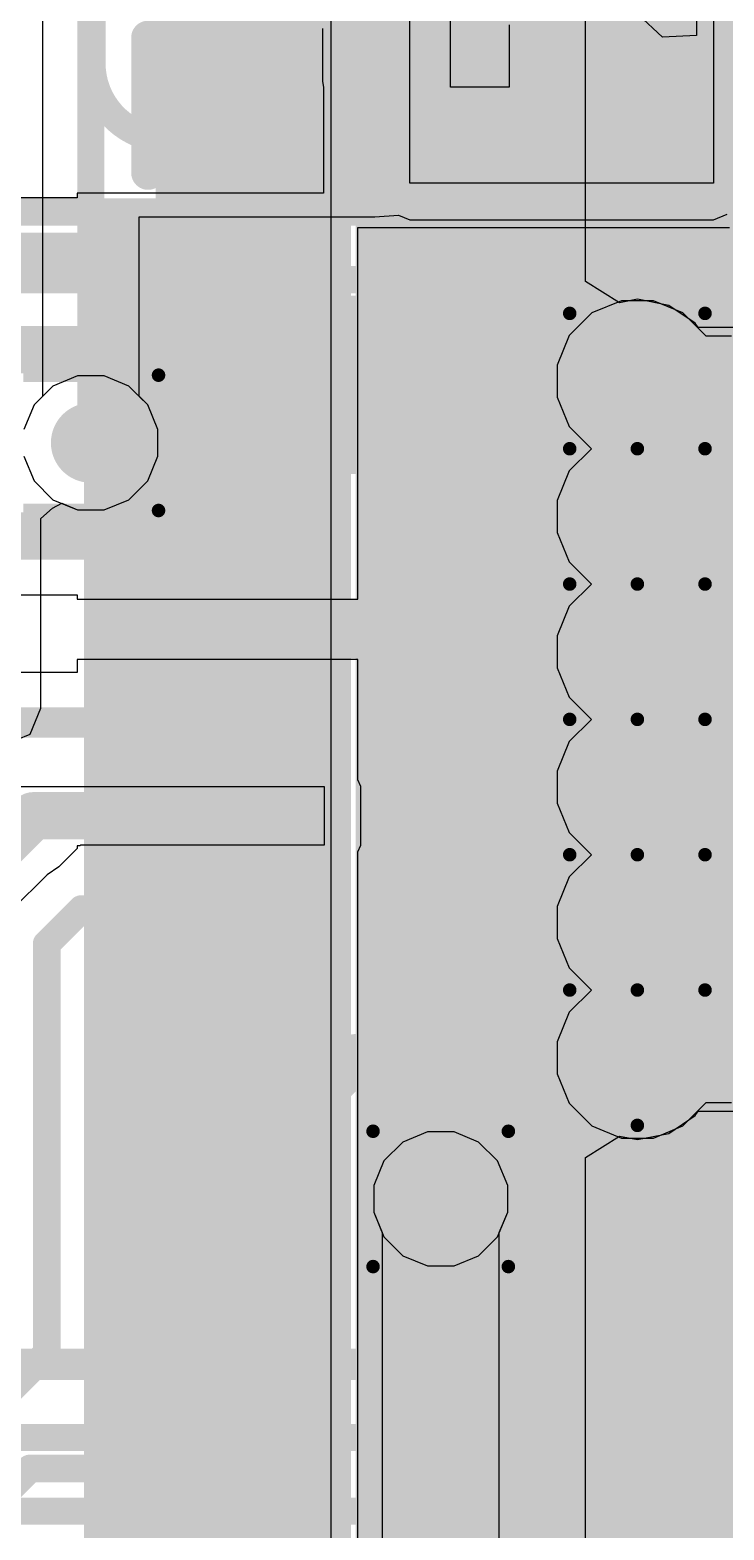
# Model space of a CAD drawing. Header units: inches. Extents: x -6 to 284, y -12 to 154.
# Drawn here: x 35.26 to 37.87, y -2.23 to 3.4 of the extents above; entities that cross this region are included whole.
import ezdxf

# ---------------------------------------------------------------- set-up
doc = ezdxf.new("R2010")
doc.units = ezdxf.units.IN
for name, color, linetype in [('Bottom Layer', 5, 'Continuous'), ('Bottom Overlay', 54, 'Continuous'), ('Bottom Paste', 16, 'Continuous'), ('Bottom Solder', 6, 'Continuous'), ('Drill Drawing', 1, 'Continuous'), ('GND-1', 16, 'Continuous'), ('GND-2', 90, 'Continuous'), ('GND-3', 216, 'Continuous'), ('GND-4', 54, 'Continuous'), ('PWR-1', 156, 'Continuous'), ('PWR-2', 130, 'Continuous'), ('Signal L1', 76, 'Continuous'), ('Signal L2', 6, 'Continuous'), ('Top Layer', 1, 'Continuous'), ('Top Overlay', 2, 'Continuous'), ('Top Paste', 8, 'Continuous'), ('Top Solder', 216, 'Continuous'), ('Via Holes', 16, 'Continuous')]:
    doc.layers.add(name, color=color, linetype=linetype)

# ---------------------------------------------------------------- blocks, each defined once
blk = doc.blocks.new('68_QFN__7_7__B_120')
at = {"layer": 'Bottom Layer'}
for points in [[(-2.815, 2.815), (2.815, 2.815), (2.815, -2.815), (-2.815, -2.815)], [(3.035, 1.86), (3.835, 1.86), (3.835, 1.64), (3.035, 1.64)], [(3.035, 1.51), (3.835, 1.51), (3.835, 1.29), (3.035, 1.29)], [(3.035, 1.16), (3.835, 1.16), (3.835, 0.94), (3.035, 0.94)], [(3.035, 0.81), (3.835, 0.81), (3.835, 0.59), (3.035, 0.59)], [(3.035, 0.46), (3.835, 0.46), (3.835, 0.24), (3.035, 0.24)], [(3.035, 0.11), (3.835, 0.11), (3.835, -0.11), (3.035, -0.11)], [(3.035, -0.24), (3.835, -0.24), (3.835, -0.46), (3.035, -0.46)], [(3.035, -0.59), (3.835, -0.59), (3.835, -0.81), (3.035, -0.81)], [(3.035, -0.94), (3.835, -0.94), (3.835, -1.16), (3.035, -1.16)], [(3.035, -1.29), (3.835, -1.29), (3.835, -1.51), (3.035, -1.51)], [(3.035, -1.64), (3.835, -1.64), (3.835, -1.86), (3.035, -1.86)], [(3.035, -1.99), (3.835, -1.99), (3.835, -2.21), (3.035, -2.21)], [(3.035, -2.34), (3.835, -2.34), (3.835, -2.56), (3.035, -2.56)], [(3.035, -2.69), (3.835, -2.69), (3.835, -2.91), (3.035, -2.91)], [(1.86, -3.035), (1.86, -3.835), (1.64, -3.835), (1.64, -3.035)], [(2.21, -3.035), (2.21, -3.835), (1.99, -3.835), (1.99, -3.035)], [(2.56, -3.035), (2.56, -3.835), (2.34, -3.835), (2.34, -3.035)], [(2.91, -3.035), (2.91, -3.835), (2.69, -3.835), (2.69, -3.035)]]:
    blk.add_hatch(color=5, dxfattribs=at).paths.add_polyline_path(points)
at = {"layer": 'Bottom Paste'}
for points in [[(3.035, 1.86), (3.835, 1.86), (3.835, 1.64), (3.035, 1.64)], [(3.035, 1.51), (3.835, 1.51), (3.835, 1.29), (3.035, 1.29)], [(3.035, 1.16), (3.835, 1.16), (3.835, 0.94), (3.035, 0.94)], [(3.035, 0.81), (3.835, 0.81), (3.835, 0.59), (3.035, 0.59)], [(3.035, 0.46), (3.835, 0.46), (3.835, 0.24), (3.035, 0.24)], [(3.035, 0.11), (3.835, 0.11), (3.835, -0.11), (3.035, -0.11)], [(3.035, -0.24), (3.835, -0.24), (3.835, -0.46), (3.035, -0.46)], [(3.035, -0.59), (3.835, -0.59), (3.835, -0.81), (3.035, -0.81)], [(3.035, -0.94), (3.835, -0.94), (3.835, -1.16), (3.035, -1.16)], [(3.035, -1.29), (3.835, -1.29), (3.835, -1.51), (3.035, -1.51)], [(3.035, -1.64), (3.835, -1.64), (3.835, -1.86), (3.035, -1.86)], [(3.035, -1.99), (3.835, -1.99), (3.835, -2.21), (3.035, -2.21)], [(3.035, -2.34), (3.835, -2.34), (3.835, -2.56), (3.035, -2.56)], [(3.035, -2.69), (3.835, -2.69), (3.835, -2.91), (3.035, -2.91)], [(1.86, -3.035), (1.86, -3.835), (1.64, -3.835), (1.64, -3.035)], [(2.21, -3.035), (2.21, -3.835), (1.99, -3.835), (1.99, -3.035)], [(2.56, -3.035), (2.56, -3.835), (2.34, -3.835), (2.34, -3.035)], [(2.91, -3.035), (2.91, -3.835), (2.69, -3.835), (2.69, -3.035)]]:
    blk.add_hatch(color=16, dxfattribs=at).paths.add_polyline_path(points)
at = {"layer": 'Bottom Solder'}
for points in [[(-2.9166, 2.9166), (2.9166, 2.9166), (2.9166, -2.9166), (-2.9166, -2.9166)], [(2.9334, 2.3116), (3.9366, 2.3116), (3.9366, 1.8884), (2.9334, 1.8884)], [(2.9334, 1.9616), (3.9366, 1.9616), (3.9366, 1.5384), (2.9334, 1.5384)], [(2.9334, 1.6116), (3.9366, 1.6116), (3.9366, 1.1884), (2.9334, 1.1884)], [(2.9334, 1.2616), (3.9366, 1.2616), (3.9366, 0.8384), (2.9334, 0.8384)], [(2.9334, 0.9116), (3.9366, 0.9116), (3.9366, 0.4884), (2.9334, 0.4884)], [(2.9334, 0.5616), (3.9366, 0.5616), (3.9366, 0.1384), (2.9334, 0.1384)], [(2.9334, 0.2116), (3.9366, 0.2116), (3.9366, -0.2116), (2.9334, -0.2116)], [(2.9334, -0.1384), (3.9366, -0.1384), (3.9366, -0.5616), (2.9334, -0.5616)], [(2.9334, -0.4884), (3.9366, -0.4884), (3.9366, -0.9116), (2.9334, -0.9116)], [(2.9334, -0.8384), (3.9366, -0.8384), (3.9366, -1.2616), (2.9334, -1.2616)], [(2.9334, -1.1884), (3.9366, -1.1884), (3.9366, -1.6116), (2.9334, -1.6116)], [(2.9334, -1.5384), (3.9366, -1.5384), (3.9366, -1.9616), (2.9334, -1.9616)], [(2.9334, -1.8884), (3.9366, -1.8884), (3.9366, -2.3116), (2.9334, -2.3116)], [(2.9334, -2.2384), (3.9366, -2.2384), (3.9366, -2.6616), (2.9334, -2.6616)], [(2.9334, -2.5884), (3.9366, -2.5884), (3.9366, -3.0116), (2.9334, -3.0116)], [(1.6116, -2.9334), (1.6116, -3.9366), (1.1884, -3.9366), (1.1884, -2.9334)], [(1.9616, -2.9334), (1.9616, -3.9366), (1.5384, -3.9366), (1.5384, -2.9334)], [(2.3116, -2.9334), (2.3116, -3.9366), (1.8884, -3.9366), (1.8884, -2.9334)], [(2.6616, -2.9334), (2.6616, -3.9366), (2.2384, -3.9366), (2.2384, -2.9334)], [(3.0116, -2.9334), (3.0116, -3.9366), (2.5884, -3.9366), (2.5884, -2.9334)]]:
    blk.add_hatch(color=6, dxfattribs=at).paths.add_polyline_path(points)
at = {"layer": 'Bottom Overlay'}
for points in [[(3.5, -3.15, 0.127, 0.127, 0), (3.5, -3.5, 0.127, 0.127, 0)], [(3.5, -3.5, 0.127, 0.127, 0), (3.15, -3.5, 0.127, 0.127, 0)]]:
    blk.add_lwpolyline(points, format="xyseb", dxfattribs=at)
for points in [[(3.4683, -3.15, 0.0635, 0.0635, 1), (3.5318, -3.15, 0.0635, 0.0635, 1)], [(3.1182, -3.5, 0.0635, 0.0635, 1), (3.1817, -3.5, 0.0635, 0.0635, 1)], [(3.4683, -3.5, 0.0635, 0.0635, 1), (3.5318, -3.5, 0.0635, 0.0635, 1)], [(3.4683, -3.5, 0.0635, 0.0635, 1), (3.5318, -3.5, 0.0635, 0.0635, 1)]]:
    blk.add_lwpolyline(points, format="xyseb", close=True, dxfattribs=at)
blk = doc.blocks.new('C___0402_460')
at = {"layer": 'Top Layer'}
for points in [[(-0.6985, -0.3175), (-0.6985, 0.3175), (-0.2413, 0.3175), (-0.2413, -0.3175)], [(0.2413, -0.3175), (0.2413, 0.3175), (0.6985, 0.3175), (0.6985, -0.3175)]]:
    blk.add_hatch(color=1, dxfattribs=at).paths.add_polyline_path(points)
at = {"layer": 'Top Paste'}
for points in [[(-0.6985, -0.3175), (-0.6985, 0.3175), (-0.2413, 0.3175), (-0.2413, -0.3175)], [(0.2413, -0.3175), (0.2413, 0.3175), (0.6985, 0.3175), (0.6985, -0.3175)]]:
    blk.add_hatch(color=8, dxfattribs=at).paths.add_polyline_path(points)
at = {"layer": 'Top Solder'}
for points in [[(-0.7585, -0.3775), (-0.7585, 0.3775), (-0.1813, 0.3775), (-0.1813, -0.3775)], [(0.1813, -0.3775), (0.1813, 0.3775), (0.7585, 0.3775), (0.7585, -0.3775)]]:
    blk.add_hatch(color=216, dxfattribs=at).paths.add_polyline_path(points)
at = {"layer": 'Top Overlay'}
for points in [[(-0.7874, 0.4064, 0.127, 0.127, 0), (-0.2794, 0.4064, 0.127, 0.127, 0)], [(-0.7874, 0.4064, 0.127, 0.127, 0), (-0.7874, -0.4064, 0.127, 0.127, 0)], [(0.2794, 0.4064, 0.127, 0.127, 0), (0.7874, 0.4064, 0.127, 0.127, 0)], [(0.7874, 0.4064, 0.127, 0.127, 0), (0.7874, -0.4064, 0.127, 0.127, 0)], [(-0.7874, -0.4064, 0.127, 0.127, 0), (-0.2794, -0.4064, 0.127, 0.127, 0)], [(0.2794, -0.4064, 0.127, 0.127, 0), (0.7874, -0.4064, 0.127, 0.127, 0)]]:
    blk.add_lwpolyline(points, format="xyseb", dxfattribs=at)
for points in [[(-0.8191, 0.4064, 0.0635, 0.0635, 1), (-0.7556, 0.4064, 0.0635, 0.0635, 1)], [(-0.8191, 0.4064, 0.0635, 0.0635, 1), (-0.7556, 0.4064, 0.0635, 0.0635, 1)], [(-0.3111, 0.4064, 0.0635, 0.0635, 1), (-0.2477, 0.4064, 0.0635, 0.0635, 1)], [(0.2477, 0.4064, 0.0635, 0.0635, 1), (0.3111, 0.4064, 0.0635, 0.0635, 1)], [(0.7556, 0.4064, 0.0635, 0.0635, 1), (0.8191, 0.4064, 0.0635, 0.0635, 1)], [(0.7556, 0.4064, 0.0635, 0.0635, 1), (0.8191, 0.4064, 0.0635, 0.0635, 1)], [(-0.8191, -0.4064, 0.0635, 0.0635, 1), (-0.7556, -0.4064, 0.0635, 0.0635, 1)], [(-0.8191, -0.4064, 0.0635, 0.0635, 1), (-0.7556, -0.4064, 0.0635, 0.0635, 1)], [(-0.3111, -0.4064, 0.0635, 0.0635, 1), (-0.2477, -0.4064, 0.0635, 0.0635, 1)], [(0.2477, -0.4064, 0.0635, 0.0635, 1), (0.3111, -0.4064, 0.0635, 0.0635, 1)], [(0.7556, -0.4064, 0.0635, 0.0635, 1), (0.8191, -0.4064, 0.0635, 0.0635, 1)], [(0.7556, -0.4064, 0.0635, 0.0635, 1), (0.8191, -0.4064, 0.0635, 0.0635, 1)]]:
    blk.add_lwpolyline(points, format="xyseb", close=True, dxfattribs=at)
blk = doc.blocks.new('C___0402_473')
at = {"layer": 'Top Layer'}
for points in [[(-0.6985, -0.3175), (-0.6985, 0.3175), (-0.2413, 0.3175), (-0.2413, -0.3175)], [(0.2413, -0.3175), (0.2413, 0.3175), (0.6985, 0.3175), (0.6985, -0.3175)]]:
    blk.add_hatch(color=1, dxfattribs=at).paths.add_polyline_path(points)
at = {"layer": 'Top Paste'}
for points in [[(-0.6985, -0.3175), (-0.6985, 0.3175), (-0.2413, 0.3175), (-0.2413, -0.3175)], [(0.2413, -0.3175), (0.2413, 0.3175), (0.6985, 0.3175), (0.6985, -0.3175)]]:
    blk.add_hatch(color=8, dxfattribs=at).paths.add_polyline_path(points)
at = {"layer": 'Top Solder'}
for points in [[(-0.7585, -0.3775), (-0.7585, 0.3775), (-0.1813, 0.3775), (-0.1813, -0.3775)], [(0.1813, -0.3775), (0.1813, 0.3775), (0.7585, 0.3775), (0.7585, -0.3775)]]:
    blk.add_hatch(color=216, dxfattribs=at).paths.add_polyline_path(points)
at = {"layer": 'Top Overlay'}
for points in [[(-0.7874, 0.4064, 0.127, 0.127, 0), (-0.7874, -0.4064, 0.127, 0.127, 0)], [(-0.7874, 0.4064, 0.127, 0.127, 0), (-0.2794, 0.4064, 0.127, 0.127, 0)], [(0.2794, 0.4064, 0.127, 0.127, 0), (0.7874, 0.4064, 0.127, 0.127, 0)], [(0.7874, 0.4064, 0.127, 0.127, 0), (0.7874, -0.4064, 0.127, 0.127, 0)], [(-0.7874, -0.4064, 0.127, 0.127, 0), (-0.2794, -0.4064, 0.127, 0.127, 0)], [(0.2794, -0.4064, 0.127, 0.127, 0), (0.7874, -0.4064, 0.127, 0.127, 0)]]:
    blk.add_lwpolyline(points, format="xyseb", dxfattribs=at)
for points in [[(-0.8191, 0.4064, 0.0635, 0.0635, 1), (-0.7556, 0.4064, 0.0635, 0.0635, 1)], [(-0.8191, 0.4064, 0.0635, 0.0635, 1), (-0.7556, 0.4064, 0.0635, 0.0635, 1)], [(-0.3111, 0.4064, 0.0635, 0.0635, 1), (-0.2477, 0.4064, 0.0635, 0.0635, 1)], [(0.2477, 0.4064, 0.0635, 0.0635, 1), (0.3111, 0.4064, 0.0635, 0.0635, 1)], [(0.7556, 0.4064, 0.0635, 0.0635, 1), (0.8191, 0.4064, 0.0635, 0.0635, 1)], [(0.7556, 0.4064, 0.0635, 0.0635, 1), (0.8191, 0.4064, 0.0635, 0.0635, 1)], [(-0.8191, -0.4064, 0.0635, 0.0635, 1), (-0.7556, -0.4064, 0.0635, 0.0635, 1)], [(-0.8191, -0.4064, 0.0635, 0.0635, 1), (-0.7556, -0.4064, 0.0635, 0.0635, 1)], [(-0.3111, -0.4064, 0.0635, 0.0635, 1), (-0.2477, -0.4064, 0.0635, 0.0635, 1)], [(0.2477, -0.4064, 0.0635, 0.0635, 1), (0.3111, -0.4064, 0.0635, 0.0635, 1)], [(0.7556, -0.4064, 0.0635, 0.0635, 1), (0.8191, -0.4064, 0.0635, 0.0635, 1)], [(0.7556, -0.4064, 0.0635, 0.0635, 1), (0.8191, -0.4064, 0.0635, 0.0635, 1)]]:
    blk.add_lwpolyline(points, format="xyseb", close=True, dxfattribs=at)

msp = doc.modelspace()

# ---------------------------------------------------------------- hatches: boundary and pattern name
at = {"layer": 'Bottom Layer'}
h = msp.add_hatch(color=5, dxfattribs=at)
edge = h.paths.add_edge_path()
edge.add_arc((37.5434, 2.0787), 0.2, 0, 360)
h = msp.add_hatch(color=5, dxfattribs=at)
edge = h.paths.add_edge_path()
edge.add_arc((35.4917, 1.8468), 0.15, 0, 360)
h = msp.add_hatch(color=5, dxfattribs=at)
edge = h.paths.add_edge_path()
edge.add_arc((37.5434, 1.5707), 0.2, 0, 360)
msp.add_hatch(color=5, dxfattribs=at).paths.add_polyline_path([(35.9672, 1.0389), (37.3022, 1.0389), (37.3022, 1.2568), (35.9672, 1.2568)])
h = msp.add_hatch(color=5, dxfattribs=at)
edge = h.paths.add_edge_path()
edge.add_arc((37.5434, 1.0627), 0.2, 0, 360)
h = msp.add_hatch(color=5, dxfattribs=at)
edge = h.paths.add_edge_path()
edge.add_arc((37.5434, 0.5547), 0.2, 0, 360)
h = msp.add_hatch(color=5, dxfattribs=at)
edge = h.paths.add_edge_path()
edge.add_arc((37.5434, 0.0467), 0.2, 0, 360)
h = msp.add_hatch(color=5, dxfattribs=at)
edge = h.paths.add_edge_path()
edge.add_arc((37.5434, -0.4613), 0.2, 0, 360)
at = {"layer": 'GND-1'}
h = msp.add_hatch(color=16, dxfattribs=at)
edge = h.paths.add_edge_path()
edge.add_arc((37.5434, 2.0787), 0.2, 0, 360)
h = msp.add_hatch(color=16, dxfattribs=at)
edge = h.paths.add_edge_path()
edge.add_arc((35.4917, 1.8468), 0.15, 0, 360)
h = msp.add_hatch(color=16, dxfattribs=at)
edge = h.paths.add_edge_path()
edge.add_arc((37.5434, 1.5707), 0.2, 0, 360)
h = msp.add_hatch(color=16, dxfattribs=at)
edge = h.paths.add_edge_path()
edge.add_arc((37.5434, 1.0627), 0.2, 0, 360)
h = msp.add_hatch(color=16, dxfattribs=at)
edge = h.paths.add_edge_path()
edge.add_arc((37.5434, 0.5547), 0.2, 0, 360)
h = msp.add_hatch(color=16, dxfattribs=at)
edge = h.paths.add_edge_path()
edge.add_arc((37.5434, 0.0467), 0.2, 0, 360)
h = msp.add_hatch(color=16, dxfattribs=at)
edge = h.paths.add_edge_path()
edge.add_arc((37.5434, -0.4613), 0.2, 0, 360)
h = msp.add_hatch(color=16, dxfattribs=at)
edge = h.paths.add_edge_path()
edge.add_arc((36.8051, -0.9913), 0.15, 0, 360)
at = {"layer": 'GND-2'}
h = msp.add_hatch(color=90, dxfattribs=at)
edge = h.paths.add_edge_path()
edge.add_arc((37.5434, 2.0787), 0.2, 0, 360)
h = msp.add_hatch(color=90, dxfattribs=at)
edge = h.paths.add_edge_path()
edge.add_arc((35.4917, 1.8468), 0.15, 0, 360)
h = msp.add_hatch(color=90, dxfattribs=at)
edge = h.paths.add_edge_path()
edge.add_arc((37.5434, 1.5707), 0.2, 0, 360)
h = msp.add_hatch(color=90, dxfattribs=at)
edge = h.paths.add_edge_path()
edge.add_arc((37.5434, 1.0627), 0.2, 0, 360)
h = msp.add_hatch(color=90, dxfattribs=at)
edge = h.paths.add_edge_path()
edge.add_arc((37.5434, 0.5547), 0.2, 0, 360)
h = msp.add_hatch(color=90, dxfattribs=at)
edge = h.paths.add_edge_path()
edge.add_arc((37.5434, 0.0467), 0.2, 0, 360)
h = msp.add_hatch(color=90, dxfattribs=at)
edge = h.paths.add_edge_path()
edge.add_arc((37.5434, -0.4613), 0.2, 0, 360)
at = {"layer": 'GND-3'}
h = msp.add_hatch(color=216, dxfattribs=at)
edge = h.paths.add_edge_path()
edge.add_arc((37.5434, 2.0787), 0.2, 0, 360)
h = msp.add_hatch(color=216, dxfattribs=at)
edge = h.paths.add_edge_path()
edge.add_arc((35.4917, 1.8468), 0.15, 0, 360)
h = msp.add_hatch(color=216, dxfattribs=at)
edge = h.paths.add_edge_path()
edge.add_arc((37.5434, 1.5707), 0.2, 0, 360)
h = msp.add_hatch(color=216, dxfattribs=at)
edge = h.paths.add_edge_path()
edge.add_arc((37.5434, 1.0627), 0.2, 0, 360)
h = msp.add_hatch(color=216, dxfattribs=at)
edge = h.paths.add_edge_path()
edge.add_arc((37.5434, 0.5547), 0.2, 0, 360)
h = msp.add_hatch(color=216, dxfattribs=at)
edge = h.paths.add_edge_path()
edge.add_arc((37.5434, 0.0467), 0.2, 0, 360)
h = msp.add_hatch(color=216, dxfattribs=at)
edge = h.paths.add_edge_path()
edge.add_arc((37.5434, -0.4613), 0.2, 0, 360)
at = {"layer": 'GND-4'}
h = msp.add_hatch(color=54, dxfattribs=at)
edge = h.paths.add_edge_path()
edge.add_arc((37.5434, 2.0787), 0.2, 0, 360)
h = msp.add_hatch(color=54, dxfattribs=at)
edge = h.paths.add_edge_path()
edge.add_arc((35.4917, 1.8468), 0.15, 0, 360)
h = msp.add_hatch(color=54, dxfattribs=at)
edge = h.paths.add_edge_path()
edge.add_arc((37.5434, 1.5707), 0.2, 0, 360)
h = msp.add_hatch(color=54, dxfattribs=at)
edge = h.paths.add_edge_path()
edge.add_arc((37.5434, 1.0627), 0.2, 0, 360)
h = msp.add_hatch(color=54, dxfattribs=at)
edge = h.paths.add_edge_path()
edge.add_arc((37.5434, 0.5547), 0.2, 0, 360)
h = msp.add_hatch(color=54, dxfattribs=at)
edge = h.paths.add_edge_path()
edge.add_arc((37.5434, 0.0467), 0.2, 0, 360)
h = msp.add_hatch(color=54, dxfattribs=at)
edge = h.paths.add_edge_path()
edge.add_arc((37.5434, -0.4613), 0.2, 0, 360)
at = {"layer": 'PWR-1'}
h = msp.add_hatch(color=156, dxfattribs=at)
edge = h.paths.add_edge_path()
edge.add_arc((37.5434, 2.0787), 0.2, 0, 360)
h = msp.add_hatch(color=156, dxfattribs=at)
edge = h.paths.add_edge_path()
edge.add_arc((35.4917, 1.8468), 0.15, 0, 360)
h = msp.add_hatch(color=156, dxfattribs=at)
edge = h.paths.add_edge_path()
edge.add_arc((37.5434, 1.5707), 0.2, 0, 360)
h = msp.add_hatch(color=156, dxfattribs=at)
edge = h.paths.add_edge_path()
edge.add_arc((37.5434, 1.0627), 0.2, 0, 360)
h = msp.add_hatch(color=156, dxfattribs=at)
edge = h.paths.add_edge_path()
edge.add_arc((37.5434, 0.5547), 0.2, 0, 360)
h = msp.add_hatch(color=156, dxfattribs=at)
edge = h.paths.add_edge_path()
edge.add_arc((37.5434, 0.0467), 0.2, 0, 360)
h = msp.add_hatch(color=156, dxfattribs=at)
edge = h.paths.add_edge_path()
edge.add_arc((37.5434, -0.4613), 0.2, 0, 360)
at = {"layer": 'PWR-2'}
h = msp.add_hatch(color=130, dxfattribs=at)
edge = h.paths.add_edge_path()
edge.add_arc((37.5434, 2.0787), 0.2, 0, 360)
h = msp.add_hatch(color=130, dxfattribs=at)
edge = h.paths.add_edge_path()
edge.add_arc((35.4917, 1.8468), 0.15, 0, 360)
h = msp.add_hatch(color=130, dxfattribs=at)
edge = h.paths.add_edge_path()
edge.add_arc((37.5434, 1.5707), 0.2, 0, 360)
h = msp.add_hatch(color=130, dxfattribs=at)
edge = h.paths.add_edge_path()
edge.add_arc((37.5434, 1.0627), 0.2, 0, 360)
h = msp.add_hatch(color=130, dxfattribs=at)
edge = h.paths.add_edge_path()
edge.add_arc((37.5434, 0.5547), 0.2, 0, 360)
h = msp.add_hatch(color=130, dxfattribs=at)
edge = h.paths.add_edge_path()
edge.add_arc((37.5434, 0.0467), 0.2, 0, 360)
h = msp.add_hatch(color=130, dxfattribs=at)
edge = h.paths.add_edge_path()
edge.add_arc((37.5434, -0.4613), 0.2, 0, 360)
at = {"layer": 'Signal L1'}
h = msp.add_hatch(color=76, dxfattribs=at)
edge = h.paths.add_edge_path()
edge.add_arc((37.5434, 2.0787), 0.2, 0, 360)
h = msp.add_hatch(color=76, dxfattribs=at)
edge = h.paths.add_edge_path()
edge.add_arc((35.4917, 1.8468), 0.15, 0, 360)
h = msp.add_hatch(color=76, dxfattribs=at)
edge = h.paths.add_edge_path()
edge.add_arc((37.5434, 1.5707), 0.2, 0, 360)
h = msp.add_hatch(color=76, dxfattribs=at)
edge = h.paths.add_edge_path()
edge.add_arc((37.5434, 1.0627), 0.2, 0, 360)
h = msp.add_hatch(color=76, dxfattribs=at)
edge = h.paths.add_edge_path()
edge.add_arc((37.5434, 0.5547), 0.2, 0, 360)
h = msp.add_hatch(color=76, dxfattribs=at)
edge = h.paths.add_edge_path()
edge.add_arc((37.5434, 0.0467), 0.2, 0, 360)
h = msp.add_hatch(color=76, dxfattribs=at)
edge = h.paths.add_edge_path()
edge.add_arc((37.5434, -0.4613), 0.2, 0, 360)
h = msp.add_hatch(color=76, dxfattribs=at)
edge = h.paths.add_edge_path()
edge.add_arc((36.8051, -0.9913), 0.15, 0, 360)
at = {"layer": 'Signal L2'}
h = msp.add_hatch(color=6, dxfattribs=at)
edge = h.paths.add_edge_path()
edge.add_arc((37.5434, 2.0787), 0.2, 0, 360)
h = msp.add_hatch(color=6, dxfattribs=at)
edge = h.paths.add_edge_path()
edge.add_arc((35.4917, 1.8468), 0.15, 0, 360)
h = msp.add_hatch(color=6, dxfattribs=at)
edge = h.paths.add_edge_path()
edge.add_arc((37.5434, 1.5707), 0.2, 0, 360)
h = msp.add_hatch(color=6, dxfattribs=at)
edge = h.paths.add_edge_path()
edge.add_arc((37.5434, 1.0627), 0.2, 0, 360)
h = msp.add_hatch(color=6, dxfattribs=at)
edge = h.paths.add_edge_path()
edge.add_arc((37.5434, 0.5547), 0.2, 0, 360)
h = msp.add_hatch(color=6, dxfattribs=at)
edge = h.paths.add_edge_path()
edge.add_arc((37.5434, 0.0467), 0.2, 0, 360)
h = msp.add_hatch(color=6, dxfattribs=at)
edge = h.paths.add_edge_path()
edge.add_arc((37.5434, -0.4613), 0.2, 0, 360)
at = {"layer": 'Top Layer'}
h = msp.add_hatch(color=1, dxfattribs=at)
edge = h.paths.add_edge_path()
edge.add_arc((37.5434, 2.0787), 0.2, 0, 360)
h = msp.add_hatch(color=1, dxfattribs=at)
edge = h.paths.add_edge_path()
edge.add_arc((35.4917, 1.8468), 0.15, 0, 360)
h = msp.add_hatch(color=1, dxfattribs=at)
edge = h.paths.add_edge_path()
edge.add_arc((37.5434, 1.5707), 0.2, 0, 360)
h = msp.add_hatch(color=1, dxfattribs=at)
edge = h.paths.add_edge_path()
edge.add_arc((37.5434, 1.0627), 0.2, 0, 360)
h = msp.add_hatch(color=1, dxfattribs=at)
edge = h.paths.add_edge_path()
edge.add_arc((37.5434, 0.5547), 0.2, 0, 360)
h = msp.add_hatch(color=1, dxfattribs=at)
edge = h.paths.add_edge_path()
edge.add_arc((37.5434, 0.0467), 0.2, 0, 360)
h = msp.add_hatch(color=1, dxfattribs=at)
edge = h.paths.add_edge_path()
edge.add_arc((37.5434, -0.4613), 0.2, 0, 360)
h = msp.add_hatch(color=1, dxfattribs=at)
edge = h.paths.add_edge_path()
edge.add_arc((36.8051, -0.9913), 0.15, 0, 360)
at = {"layer": 'Top Solder'}
h = msp.add_hatch(color=216, dxfattribs=at)
edge = h.paths.add_edge_path()
edge.add_arc((36.8051, -0.9913), 0.2516, 0, 360)
at = {"layer": 'Via Holes'}
h = msp.add_hatch(color=7, dxfattribs=at)
edge = h.paths.add_edge_path()
edge.add_arc((37.5434, 2.0787), 0.1, 0, 360)
h = msp.add_hatch(color=7, dxfattribs=at)
edge = h.paths.add_edge_path()
edge.add_arc((35.4917, 1.8468), 0.075, 0, 360)
h = msp.add_hatch(color=7, dxfattribs=at)
edge = h.paths.add_edge_path()
edge.add_arc((37.5434, 1.5707), 0.1, 0, 360)
h = msp.add_hatch(color=7, dxfattribs=at)
edge = h.paths.add_edge_path()
edge.add_arc((37.5434, 1.0627), 0.1, 0, 360)
h = msp.add_hatch(color=7, dxfattribs=at)
edge = h.paths.add_edge_path()
edge.add_arc((37.5434, 0.5547), 0.1, 0, 360)
h = msp.add_hatch(color=7, dxfattribs=at)
edge = h.paths.add_edge_path()
edge.add_arc((37.5434, 0.0467), 0.1, 0, 360)
h = msp.add_hatch(color=7, dxfattribs=at)
edge = h.paths.add_edge_path()
edge.add_arc((37.5434, -0.4613), 0.1, 0, 360)
h = msp.add_hatch(color=7, dxfattribs=at)
edge = h.paths.add_edge_path()
edge.add_arc((36.8051, -0.9913), 0.075, 0, 360)

# ---------------------------------------------------------------- linework, layer by layer
at = {"layer": 'Bottom Layer'}
for p, q in [((36.8422, 3.1818), (36.8422, 3.7115)), ((37.7652, 3.7088), (37.7652, 3.3754)), ((37.6382, 3.3693), (37.5465, 3.4548)), ((36.361, 3.4017), (36.361, 3.2029)), ((37.0622, 3.4156), (37.0622, 3.1818)), ((37.7652, 3.3754), (37.6382, 3.3693)), ((36.361, 3.2029), (36.3652, 3.1816)), ((36.3652, 3.1816), (36.3652, 2.7838)), ((37.0622, 3.1818), (36.8422, 3.1818)), ((35.4402, 2.7669), (34.6122, 2.7669)), ((36.3652, 2.7838), (35.4402, 2.7838)), ((35.4402, 2.7838), (35.4402, 2.7669)), ((36.4942, 1.2598), (36.4942, 2.6548)), ((36.4942, 2.6548), (37.8892, 2.6548)), ((35.217, 1.2767), (35.4402, 1.2767)), ((35.4402, 1.2767), (35.4402, 1.2598)), ((35.4402, 1.2598), (36.4942, 1.2598)), ((36.4942, 1.0338), (35.4402, 1.0338)), ((35.4402, 1.0338), (35.4402, 0.9845)), ((36.4942, 0.5821), (36.4942, 1.0338)), ((35.4402, 0.9845), (35.1655, 0.9845)), ((36.5047, 0.5568), (36.4942, 0.5821)), ((35.2179, 0.5568), (36.3672, 0.5568)), ((36.3672, 0.5568), (36.3672, 0.5295)), ((36.3672, 0.5295), (36.3673, 0.5295)), ((36.3673, 0.5295), (36.3673, 0.3641)), ((36.5047, 0.5295), (36.5047, 0.5568)), ((36.5047, 0.3641), (36.5047, 0.5295)), ((36.5047, 0.5295), (36.5047, 0.5295)), ((36.3673, 0.3641), (36.3672, 0.3641)), ((36.3672, 0.3641), (36.3672, 0.3368)), ((36.5047, 0.3368), (36.5047, 0.3641)), ((36.5047, 0.3641), (36.5047, 0.3641)), ((35.4402, 0.3238), (35.3716, 0.2551)), ((35.4502, 0.3338), (35.4402, 0.3338)), ((35.4402, 0.3338), (35.4402, 0.3238)), ((35.4532, 0.3368), (35.4502, 0.3338)), ((36.3672, 0.3368), (35.4532, 0.3368)), ((36.4942, 0.3115), (36.5047, 0.3368)), ((36.4942, -0.8402), (36.4942, 0.3115)), ((35.3277, 0.2258), (35.1968, 0.095)), ((35.3716, 0.2551), (35.3277, 0.2258)), ((36.4942, -1.8902), (36.4942, -0.8402)), ((36.4942, -3.1612), (36.4942, -1.8902))]:
    msp.add_line(p, q, dxfattribs=at)
for points in [[(37.3005, 3.4548, 0.2286, 0.2286, 0), (37.3005, 4.9331, 0.2286, 0.2286, 0)], [(37.6522, 3.1818, 0.2032, 0.2032, 0), (37.6522, 3.7749, 0.2032, 0.2032, 0)], [(37.3022, 3.1818, 0.1905, 0.1905, 0), (37.3022, 3.5163, 0.1905, 0.1905, 0)], [(36.5811, 3.2029, 0.1778, 0.1778, 0), (36.5811, 3.4929, 0.1778, 0.1778, 0)], [(36.5811, 3.2029, 0.1778, 0.1778, 0), (36.6022, 3.1818, 0.1778, 0.1778, 0)], [(37.3022, 3.1818, 0.1905, 0.1905, 0), (37.3068, 3.1864, 0.1905, 0.1905, 0)], [(34.6029, 2.5468, 0.1778, 0.1778, 0), (35.9672, 2.5468, 0.1778, 0.1778, 0)], [(34.6667, 2.1968, 0.1778, 0.1778, 0), (35.9672, 2.1968, 0.1778, 0.1778, 0)], [(35.1114, 1.4968, 0.1778, 0.1778, 0), (35.9672, 1.4968, 0.1778, 0.1778, 0)], [(35.1655, 0.7968, 0.1143, 0.1143, 0), (35.9672, 0.7968, 0.1143, 0.1143, 0)], [(34.8554, 0.0268, 0.1778, 0.1778, 0), (35.2754, 0.4468, 0.1778, 0.1778, 0)], [(35.2754, 0.4468, 0.1778, 0.1778, 0), (35.9672, 0.4468, 0.1778, 0.1778, 0)], [(35.3259, -0.0341, 0.1041, 0.1041, 0), (35.4568, 0.0967, 0.1041, 0.1041, 0)], [(35.4568, 0.0967, 0.1041, 0.1041, 0), (36.0224, 0.0967, 0.1041, 0.1041, 0)], [(35.3259, -1.5715, 0.1041, 0.1041, 0), (35.3259, -0.0341, 0.1041, 0.1041, 0)], [(34.3836, -2.5139, 0.1041, 0.1041, 0), (35.3259, -1.5715, 0.1041, 0.1041, 0)], [(34.7927, -2.4738, 0.1041, 0.1041, 0), (35.2634, -2.0032, 0.1041, 0.1041, 0)], [(35.2634, -2.0032, 0.1041, 0.1041, 0), (35.9672, -2.0032, 0.1041, 0.1041, 0)]]:
    msp.add_lwpolyline(points, format="xyseb", dxfattribs=at)
for points in [[(37.2433, 3.4548, 0.1143, 0.1143, 1), (37.3576, 3.4548, 0.1143, 0.1143, 1)], [(36.5367, 3.2029, 0.0889, 0.0889, 1), (36.6256, 3.2029, 0.0889, 0.0889, 1)], [(36.5367, 3.2029, 0.0889, 0.0889, 1), (36.6256, 3.2029, 0.0889, 0.0889, 1)], [(36.5578, 3.1818, 0.0889, 0.0889, 1), (36.6467, 3.1818, 0.0889, 0.0889, 1)], [(37.2546, 3.1818, 0.0952, 0.0952, 1), (37.3499, 3.1818, 0.0952, 0.0952, 1)], [(37.2546, 3.1818, 0.0952, 0.0952, 1), (37.3499, 3.1818, 0.0952, 0.0952, 1)], [(37.2592, 3.1864, 0.0952, 0.0952, 1), (37.3544, 3.1864, 0.0952, 0.0952, 1)], [(37.6014, 3.1818, 0.1016, 0.1016, 1), (37.703, 3.1818, 0.1016, 0.1016, 1)], [(35.9228, 2.5468, 0.0889, 0.0889, 1), (36.0117, 2.5468, 0.0889, 0.0889, 1)], [(35.9228, 2.1968, 0.0889, 0.0889, 1), (36.0117, 2.1968, 0.0889, 0.0889, 1)], [(35.9228, 1.4968, 0.0889, 0.0889, 1), (36.0117, 1.4968, 0.0889, 0.0889, 1)], [(35.9387, 0.7968, 0.0571, 0.0571, 1), (35.9958, 0.7968, 0.0571, 0.0571, 1)], [(35.2309, 0.4468, 0.0889, 0.0889, 1), (35.3198, 0.4468, 0.0889, 0.0889, 1)], [(35.2309, 0.4468, 0.0889, 0.0889, 1), (35.3198, 0.4468, 0.0889, 0.0889, 1)], [(35.9228, 0.4468, 0.0889, 0.0889, 1), (36.0117, 0.4468, 0.0889, 0.0889, 1)], [(35.4308, 0.0967, 0.0521, 0.0521, 1), (35.4828, 0.0967, 0.0521, 0.0521, 1)], [(35.4308, 0.0967, 0.0521, 0.0521, 1), (35.4828, 0.0967, 0.0521, 0.0521, 1)], [(35.9964, 0.0967, 0.0521, 0.0521, 1), (36.0485, 0.0967, 0.0521, 0.0521, 1)], [(35.2999, -0.0341, 0.0521, 0.0521, 1), (35.352, -0.0341, 0.0521, 0.0521, 1)], [(35.2999, -0.0341, 0.0521, 0.0521, 1), (35.352, -0.0341, 0.0521, 0.0521, 1)], [(35.2999, -1.5715, 0.0521, 0.0521, 1), (35.352, -1.5715, 0.0521, 0.0521, 1)], [(35.2999, -1.5715, 0.0521, 0.0521, 1), (35.352, -1.5715, 0.0521, 0.0521, 1)], [(35.2373, -2.0032, 0.0521, 0.0521, 1), (35.2894, -2.0032, 0.0521, 0.0521, 1)], [(35.2373, -2.0032, 0.0521, 0.0521, 1), (35.2894, -2.0032, 0.0521, 0.0521, 1)], [(35.9412, -2.0032, 0.0521, 0.0521, 1), (35.9933, -2.0032, 0.0521, 0.0521, 1)]]:
    msp.add_lwpolyline(points, format="xyseb", close=True, dxfattribs=at)
at = {"layer": 'Drill Drawing'}
for points in [[(37.2894, 2.3327, 0.0508, 0.0508, 0), (37.7974, 2.3327, 0.0508, 0.0508, 0)], [(37.2894, 2.3327, 0.0508, 0.0508, 0), (37.5434, 1.8247, 0.0508, 0.0508, 0)], [(37.5434, 1.8247, 0.0508, 0.0508, 0), (37.7974, 2.3327, 0.0508, 0.0508, 0)], [(35.2377, 2.1008, 0.0508, 0.0508, 0), (35.7457, 2.1008, 0.0508, 0.0508, 0)], [(35.7457, 1.5928, 0.0508, 0.0508, 0), (35.7457, 2.1008, 0.0508, 0.0508, 0)], [(37.2894, 1.8247, 0.0508, 0.0508, 0), (37.7974, 1.8247, 0.0508, 0.0508, 0)], [(37.2894, 1.8247, 0.0508, 0.0508, 0), (37.5434, 1.3167, 0.0508, 0.0508, 0)], [(37.5434, 1.3167, 0.0508, 0.0508, 0), (37.7974, 1.8247, 0.0508, 0.0508, 0)], [(35.2377, 1.5928, 0.0508, 0.0508, 0), (35.7457, 1.5928, 0.0508, 0.0508, 0)], [(37.2894, 1.3167, 0.0508, 0.0508, 0), (37.7974, 1.3167, 0.0508, 0.0508, 0)], [(37.2894, 1.3167, 0.0508, 0.0508, 0), (37.5434, 0.8087, 0.0508, 0.0508, 0)], [(37.5434, 0.8087, 0.0508, 0.0508, 0), (37.7974, 1.3167, 0.0508, 0.0508, 0)], [(37.2894, 0.8087, 0.0508, 0.0508, 0), (37.7974, 0.8087, 0.0508, 0.0508, 0)], [(37.2894, 0.8087, 0.0508, 0.0508, 0), (37.5434, 0.3007, 0.0508, 0.0508, 0)], [(37.5434, 0.3007, 0.0508, 0.0508, 0), (37.7974, 0.8087, 0.0508, 0.0508, 0)], [(37.2894, 0.3007, 0.0508, 0.0508, 0), (37.7974, 0.3007, 0.0508, 0.0508, 0)], [(37.2894, 0.3007, 0.0508, 0.0508, 0), (37.5434, -0.2073, 0.0508, 0.0508, 0)], [(37.5434, -0.2073, 0.0508, 0.0508, 0), (37.7974, 0.3007, 0.0508, 0.0508, 0)], [(37.2894, -0.2073, 0.0508, 0.0508, 0), (37.7974, -0.2073, 0.0508, 0.0508, 0)], [(37.2894, -0.2073, 0.0508, 0.0508, 0), (37.5434, -0.7153, 0.0508, 0.0508, 0)], [(37.5434, -0.7153, 0.0508, 0.0508, 0), (37.7974, -0.2073, 0.0508, 0.0508, 0)], [(36.5511, -0.7373, 0.0508, 0.0508, 0), (37.0591, -0.7373, 0.0508, 0.0508, 0)], [(36.5511, -1.2453, 0.0508, 0.0508, 0), (36.5511, -0.7373, 0.0508, 0.0508, 0)], [(37.0591, -1.2453, 0.0508, 0.0508, 0), (37.0591, -0.7373, 0.0508, 0.0508, 0)], [(36.5511, -1.2453, 0.0508, 0.0508, 0), (37.0591, -1.2453, 0.0508, 0.0508, 0)]]:
    msp.add_lwpolyline(points, format="xyseb", dxfattribs=at)
for points in [[(37.2767, 2.3327, 0.0254, 0.0254, 1), (37.3021, 2.3327, 0.0254, 0.0254, 1)], [(37.2767, 2.3327, 0.0254, 0.0254, 1), (37.3021, 2.3327, 0.0254, 0.0254, 1)], [(37.7847, 2.3327, 0.0254, 0.0254, 1), (37.8101, 2.3327, 0.0254, 0.0254, 1)], [(37.7847, 2.3327, 0.0254, 0.0254, 1), (37.8101, 2.3327, 0.0254, 0.0254, 1)], [(35.733, 2.1008, 0.0254, 0.0254, 1), (35.7584, 2.1008, 0.0254, 0.0254, 1)], [(35.733, 2.1008, 0.0254, 0.0254, 1), (35.7584, 2.1008, 0.0254, 0.0254, 1)], [(37.2767, 1.8247, 0.0254, 0.0254, 1), (37.3021, 1.8247, 0.0254, 0.0254, 1)], [(37.2767, 1.8247, 0.0254, 0.0254, 1), (37.3021, 1.8247, 0.0254, 0.0254, 1)], [(37.5307, 1.8247, 0.0254, 0.0254, 1), (37.5561, 1.8247, 0.0254, 0.0254, 1)], [(37.5307, 1.8247, 0.0254, 0.0254, 1), (37.5561, 1.8247, 0.0254, 0.0254, 1)], [(37.7847, 1.8247, 0.0254, 0.0254, 1), (37.8101, 1.8247, 0.0254, 0.0254, 1)], [(37.7847, 1.8247, 0.0254, 0.0254, 1), (37.8101, 1.8247, 0.0254, 0.0254, 1)], [(35.733, 1.5928, 0.0254, 0.0254, 1), (35.7584, 1.5928, 0.0254, 0.0254, 1)], [(35.733, 1.5928, 0.0254, 0.0254, 1), (35.7584, 1.5928, 0.0254, 0.0254, 1)], [(37.2767, 1.3167, 0.0254, 0.0254, 1), (37.3021, 1.3167, 0.0254, 0.0254, 1)], [(37.2767, 1.3167, 0.0254, 0.0254, 1), (37.3021, 1.3167, 0.0254, 0.0254, 1)], [(37.5307, 1.3167, 0.0254, 0.0254, 1), (37.5561, 1.3167, 0.0254, 0.0254, 1)], [(37.5307, 1.3167, 0.0254, 0.0254, 1), (37.5561, 1.3167, 0.0254, 0.0254, 1)], [(37.7847, 1.3167, 0.0254, 0.0254, 1), (37.8101, 1.3167, 0.0254, 0.0254, 1)], [(37.7847, 1.3167, 0.0254, 0.0254, 1), (37.8101, 1.3167, 0.0254, 0.0254, 1)], [(37.2767, 0.8087, 0.0254, 0.0254, 1), (37.3021, 0.8087, 0.0254, 0.0254, 1)], [(37.2767, 0.8087, 0.0254, 0.0254, 1), (37.3021, 0.8087, 0.0254, 0.0254, 1)], [(37.5307, 0.8087, 0.0254, 0.0254, 1), (37.5561, 0.8087, 0.0254, 0.0254, 1)], [(37.5307, 0.8087, 0.0254, 0.0254, 1), (37.5561, 0.8087, 0.0254, 0.0254, 1)], [(37.7847, 0.8087, 0.0254, 0.0254, 1), (37.8101, 0.8087, 0.0254, 0.0254, 1)], [(37.7847, 0.8087, 0.0254, 0.0254, 1), (37.8101, 0.8087, 0.0254, 0.0254, 1)], [(37.2767, 0.3007, 0.0254, 0.0254, 1), (37.3021, 0.3007, 0.0254, 0.0254, 1)], [(37.2767, 0.3007, 0.0254, 0.0254, 1), (37.3021, 0.3007, 0.0254, 0.0254, 1)], [(37.5307, 0.3007, 0.0254, 0.0254, 1), (37.5561, 0.3007, 0.0254, 0.0254, 1)], [(37.5307, 0.3007, 0.0254, 0.0254, 1), (37.5561, 0.3007, 0.0254, 0.0254, 1)], [(37.7847, 0.3007, 0.0254, 0.0254, 1), (37.8101, 0.3007, 0.0254, 0.0254, 1)], [(37.7847, 0.3007, 0.0254, 0.0254, 1), (37.8101, 0.3007, 0.0254, 0.0254, 1)], [(37.2767, -0.2073, 0.0254, 0.0254, 1), (37.3021, -0.2073, 0.0254, 0.0254, 1)], [(37.2767, -0.2073, 0.0254, 0.0254, 1), (37.3021, -0.2073, 0.0254, 0.0254, 1)], [(37.5307, -0.2073, 0.0254, 0.0254, 1), (37.5561, -0.2073, 0.0254, 0.0254, 1)], [(37.5307, -0.2073, 0.0254, 0.0254, 1), (37.5561, -0.2073, 0.0254, 0.0254, 1)], [(37.7847, -0.2073, 0.0254, 0.0254, 1), (37.8101, -0.2073, 0.0254, 0.0254, 1)], [(37.7847, -0.2073, 0.0254, 0.0254, 1), (37.8101, -0.2073, 0.0254, 0.0254, 1)], [(36.5384, -0.7373, 0.0254, 0.0254, 1), (36.5638, -0.7373, 0.0254, 0.0254, 1)], [(36.5384, -0.7373, 0.0254, 0.0254, 1), (36.5638, -0.7373, 0.0254, 0.0254, 1)], [(37.0464, -0.7373, 0.0254, 0.0254, 1), (37.0718, -0.7373, 0.0254, 0.0254, 1)], [(37.0464, -0.7373, 0.0254, 0.0254, 1), (37.0718, -0.7373, 0.0254, 0.0254, 1)], [(37.5307, -0.7153, 0.0254, 0.0254, 1), (37.5561, -0.7153, 0.0254, 0.0254, 1)], [(37.5307, -0.7153, 0.0254, 0.0254, 1), (37.5561, -0.7153, 0.0254, 0.0254, 1)], [(36.5384, -1.2453, 0.0254, 0.0254, 1), (36.5638, -1.2453, 0.0254, 0.0254, 1)], [(36.5384, -1.2453, 0.0254, 0.0254, 1), (36.5638, -1.2453, 0.0254, 0.0254, 1)], [(37.0464, -1.2453, 0.0254, 0.0254, 1), (37.0718, -1.2453, 0.0254, 0.0254, 1)], [(37.0464, -1.2453, 0.0254, 0.0254, 1), (37.0718, -1.2453, 0.0254, 0.0254, 1)]]:
    msp.add_lwpolyline(points, format="xyseb", close=True, dxfattribs=at)
at = {"layer": 'GND-1'}
for p, q in [((35.4417, 2.0984), (35.3492, 2.0601)), ((35.5418, 2.0984), (35.4417, 2.0984)), ((35.6343, 2.0601), (35.5418, 2.0984)), ((35.3492, 2.0601), (35.2784, 1.9893)), ((35.705, 1.9893), (35.6343, 2.0601)), ((35.2784, 1.9893), (35.2401, 1.8968)), ((35.7433, 1.8968), (35.705, 1.9893)), ((35.7433, 1.7967), (35.7433, 1.8968)), ((35.2401, 1.7967), (35.2784, 1.7043)), ((35.705, 1.7043), (35.7433, 1.7967)), ((35.2784, 1.7043), (35.3492, 1.6335)), ((35.6343, 1.6335), (35.705, 1.7043)), ((35.3492, 1.6335), (35.4417, 1.5952)), ((35.5418, 1.5952), (35.6343, 1.6335)), ((35.4417, 1.5952), (35.5418, 1.5952)), ((36.6626, -0.778), (36.5918, -0.8488)), ((36.7551, -0.7397), (36.6626, -0.778)), ((36.8552, -0.7397), (36.7551, -0.7397)), ((36.9476, -0.778), (36.8552, -0.7397)), ((37.0184, -0.8488), (36.9476, -0.778)), ((36.5918, -0.8488), (36.5535, -0.9412)), ((37.0567, -0.9412), (37.0184, -0.8488)), ((36.5535, -0.9412), (36.5535, -1.0413)), ((37.0567, -1.0413), (37.0567, -0.9412)), ((36.5535, -1.0413), (36.5918, -1.1338)), ((37.0184, -1.1338), (37.0567, -1.0413)), ((36.5918, -1.1338), (36.6626, -1.2046)), ((36.9476, -1.2046), (37.0184, -1.1338)), ((36.6626, -1.2046), (36.7551, -1.2429)), ((36.8552, -1.2429), (36.9476, -1.2046)), ((36.7551, -1.2429), (36.8552, -1.2429))]:
    msp.add_line(p, q, dxfattribs=at)
at = {"layer": 'GND-2'}
for p, q in [((35.4417, 2.0984), (35.3492, 2.0601)), ((35.5418, 2.0984), (35.4417, 2.0984)), ((35.6343, 2.0601), (35.5418, 2.0984)), ((35.3492, 2.0601), (35.2784, 1.9893)), ((35.705, 1.9893), (35.6343, 2.0601)), ((35.2784, 1.9893), (35.2401, 1.8968)), ((35.7433, 1.8968), (35.705, 1.9893)), ((35.7433, 1.7967), (35.7433, 1.8968)), ((35.2401, 1.7967), (35.2784, 1.7043)), ((35.705, 1.7043), (35.7433, 1.7967)), ((35.2784, 1.7043), (35.3492, 1.6335)), ((35.6343, 1.6335), (35.705, 1.7043)), ((35.3492, 1.6335), (35.4417, 1.5952)), ((35.5418, 1.5952), (35.6343, 1.6335)), ((35.4417, 1.5952), (35.5418, 1.5952))]:
    msp.add_line(p, q, dxfattribs=at)
at = {"layer": 'GND-3'}
for p, q in [((35.4417, 2.0984), (35.3492, 2.0601)), ((35.5418, 2.0984), (35.4417, 2.0984)), ((35.6343, 2.0601), (35.5418, 2.0984)), ((35.3492, 2.0601), (35.2784, 1.9893)), ((35.705, 1.9893), (35.6343, 2.0601)), ((35.2784, 1.9893), (35.2401, 1.8968)), ((35.7433, 1.8968), (35.705, 1.9893)), ((35.7433, 1.7967), (35.7433, 1.8968)), ((35.2401, 1.7967), (35.2784, 1.7043)), ((35.705, 1.7043), (35.7433, 1.7967)), ((35.2784, 1.7043), (35.3492, 1.6335)), ((35.6343, 1.6335), (35.705, 1.7043)), ((35.3492, 1.6335), (35.4417, 1.5952)), ((35.5418, 1.5952), (35.6343, 1.6335)), ((35.4417, 1.5952), (35.5418, 1.5952))]:
    msp.add_line(p, q, dxfattribs=at)
at = {"layer": 'GND-4'}
for p, q in [((35.4417, 2.0984), (35.3492, 2.0601)), ((35.5418, 2.0984), (35.4417, 2.0984)), ((35.6343, 2.0601), (35.5418, 2.0984)), ((35.3492, 2.0601), (35.2784, 1.9893)), ((35.705, 1.9893), (35.6343, 2.0601)), ((35.2784, 1.9893), (35.2401, 1.8968)), ((35.7433, 1.8968), (35.705, 1.9893)), ((35.7433, 1.7967), (35.7433, 1.8968)), ((35.2401, 1.7967), (35.2784, 1.7043)), ((35.705, 1.7043), (35.7433, 1.7967)), ((35.2784, 1.7043), (35.3492, 1.6335)), ((35.6343, 1.6335), (35.705, 1.7043)), ((35.3492, 1.6335), (35.4417, 1.5952)), ((35.5418, 1.5952), (35.6343, 1.6335)), ((35.4417, 1.5952), (35.5418, 1.5952))]:
    msp.add_line(p, q, dxfattribs=at)
at = {"layer": 'PWR-1'}
for p, q in [((37.349, 2.4526), (37.349, 3.9291)), ((36.3925, 3.4909), (36.3925, -4.6025)), ((37.476, 2.3728), (37.349, 2.4526)), ((37.5434, 2.3862), (37.476, 2.3728)), ((37.661, 2.3628), (37.5434, 2.3862)), ((37.7608, 2.2961), (37.661, 2.3628)), ((37.7718, 2.2797), (37.7608, 2.2961)), ((37.9245, 2.2797), (37.7718, 2.2797)), ((35.4417, 2.0984), (35.3492, 2.0601)), ((35.5418, 2.0984), (35.4417, 2.0984)), ((35.6343, 2.0601), (35.5418, 2.0984)), ((35.3492, 2.0601), (35.2784, 1.9893)), ((35.705, 1.9893), (35.6343, 2.0601)), ((35.2784, 1.9893), (35.2401, 1.8968)), ((35.7433, 1.8968), (35.705, 1.9893)), ((35.7433, 1.7967), (35.7433, 1.8968)), ((35.2401, 1.7967), (35.2784, 1.7043)), ((35.705, 1.7043), (35.7433, 1.7967)), ((35.2784, 1.7043), (35.3492, 1.6335)), ((35.6343, 1.6335), (35.705, 1.7043)), ((35.3492, 1.6335), (35.4417, 1.5952)), ((35.5418, 1.5952), (35.6343, 1.6335)), ((35.4417, 1.5952), (35.5418, 1.5952)), ((37.7608, -0.6788), (37.7718, -0.6623)), ((37.7718, -0.6623), (37.9245, -0.6623)), ((37.661, -0.7454), (37.7608, -0.6788)), ((37.349, -0.8353), (37.476, -0.7554)), ((37.476, -0.7554), (37.5434, -0.7688)), ((37.5434, -0.7688), (37.661, -0.7454)), ((37.349, -3.5315), (37.349, -0.8353))]:
    msp.add_line(p, q, dxfattribs=at)
msp.add_lwpolyline([(36.8422, -3.7533, 0.381, 0.381, 0), (36.8422, 4.1649, 0.381, 0.381, 0)], format="xyseb", dxfattribs=at)
at = {"layer": 'PWR-2'}
for p, q in [((37.4834, 2.3803), (37.3725, 2.3344)), ((37.6034, 2.3803), (37.4834, 2.3803)), ((37.7142, 2.3344), (37.6034, 2.3803)), ((37.3725, 2.3344), (37.2877, 2.2495)), ((37.799, 2.2495), (37.7142, 2.3344)), ((37.2877, 2.2495), (37.2418, 2.1387)), ((37.8, 2.2471), (37.799, 2.2495)), ((37.8963, 2.2471), (37.8, 2.2471)), ((35.4417, 2.0984), (35.3492, 2.0601)), ((35.5418, 2.0984), (35.4417, 2.0984)), ((35.6343, 2.0601), (35.5418, 2.0984)), ((37.2418, 2.1387), (37.2418, 2.0187)), ((35.3492, 2.0601), (35.2784, 1.9893)), ((35.705, 1.9893), (35.6343, 2.0601)), ((35.2784, 1.9893), (35.2401, 1.8968)), ((35.7433, 1.8968), (35.705, 1.9893)), ((37.2418, 2.0187), (37.2877, 1.9078)), ((35.7433, 1.7967), (35.7433, 1.8968)), ((37.2877, 1.9078), (37.3708, 1.8247)), ((37.3708, 1.8247), (37.2877, 1.7415)), ((35.2401, 1.7967), (35.2784, 1.7043)), ((35.705, 1.7043), (35.7433, 1.7967)), ((35.2784, 1.7043), (35.3492, 1.6335)), ((35.6343, 1.6335), (35.705, 1.7043)), ((37.2877, 1.7415), (37.2418, 1.6307)), ((35.3492, 1.6335), (35.4417, 1.5952)), ((35.5418, 1.5952), (35.6343, 1.6335)), ((35.4417, 1.5952), (35.5418, 1.5952)), ((37.2418, 1.6307), (37.2418, 1.5107)), ((37.2418, 1.5107), (37.2877, 1.3998)), ((37.2877, 1.3998), (37.3708, 1.3167)), ((37.3708, 1.3167), (37.2877, 1.2335)), ((37.2877, 1.2335), (37.2418, 1.1227)), ((37.2418, 1.1227), (37.2418, 1.0027)), ((37.2418, 1.0027), (37.2877, 0.8918)), ((37.2877, 0.8918), (37.3708, 0.8087)), ((37.3708, 0.8087), (37.2877, 0.7255)), ((37.2877, 0.7255), (37.2418, 0.6147)), ((37.2418, 0.6147), (37.2418, 0.4947)), ((37.2418, 0.4947), (37.2877, 0.3838)), ((37.2877, 0.3838), (37.3708, 0.3007)), ((37.3708, 0.3007), (37.2877, 0.2175)), ((37.2877, 0.2175), (37.2418, 0.1067)), ((37.2418, 0.1067), (37.2418, -0.0133)), ((37.2418, -0.0133), (37.2877, -0.1242)), ((37.2877, -0.1242), (37.3708, -0.2073)), ((37.3708, -0.2073), (37.2877, -0.2905)), ((37.2877, -0.2905), (37.2418, -0.4013)), ((37.2418, -0.4013), (37.2418, -0.5213)), ((37.2418, -0.5213), (37.2877, -0.6322)), ((37.2877, -0.6322), (37.3725, -0.717)), ((37.7142, -0.717), (37.799, -0.6322)), ((37.799, -0.6322), (37.8, -0.6297)), ((37.8, -0.6297), (37.8963, -0.6297)), ((37.3725, -0.717), (37.4834, -0.7629)), ((37.6034, -0.7629), (37.7142, -0.717)), ((37.4834, -0.7629), (37.6034, -0.7629))]:
    msp.add_line(p, q, dxfattribs=at)
at = {"layer": 'Signal L1'}
for points in [[(35.4962, 3.2709, 0.1016, 0.1016, 0), (35.4962, 3.7204, 0.1016, 0.1016, 0)], [(35.7818, 2.9853, 0.1016, 0.1016, -0.414214), (35.4962, 3.2709, 0.1016, 0.1016, 0)], [(35.7818, 2.9853, 0.1016, 0.1016, 0), (47.9545, 2.9853, 0.1016, 0.1016, 0)], [(34.1684, 2.7133, 0.1016, 0.1016, 0), (49.894, 2.7133, 0.1016, 0.1016, 0)], [(34.1684, 2.4593, 0.1016, 0.1016, 0), (49.8612, 2.4593, 0.1016, 0.1016, 0)], [(36.8051, -0.9913, 0.254, 0.254, 0), (41.5028, -0.9913, 0.254, 0.254, 0)], [(33.0967, -1.6206, 0.1016, 0.1016, 0), (49.8655, -1.6206, 0.1016, 0.1016, 0)], [(32.935, -1.8865, 0.1016, 0.1016, 0), (49.9624, -1.8865, 0.1016, 0.1016, 0)], [(32.7838, -2.163, 0.1016, 0.1016, 0), (50.0721, -2.163, 0.1016, 0.1016, 0)]]:
    msp.add_lwpolyline(points, format="xyseb", dxfattribs=at)
for points in [[(35.4708, 3.2709, 0.0508, 0.0508, 1), (35.5216, 3.2709, 0.0508, 0.0508, 1)], [(35.4708, 3.2709, 0.0508, 0.0508, 1), (35.5216, 3.2709, 0.0508, 0.0508, 1)], [(35.7564, 2.9853, 0.0508, 0.0508, 1), (35.8072, 2.9853, 0.0508, 0.0508, 1)], [(35.7564, 2.9853, 0.0508, 0.0508, 1), (35.8072, 2.9853, 0.0508, 0.0508, 1)], [(36.7416, -0.9913, 0.127, 0.127, 1), (36.8686, -0.9913, 0.127, 0.127, 1)]]:
    msp.add_lwpolyline(points, format="xyseb", close=True, dxfattribs=at)
at = {"layer": 'Signal L2'}
for points in [[(33.3691, -1.5979, 0.0889, 0.0889, 0), (48.0882, -1.5979, 0.0889, 0.0889, 0)], [(33.3691, -1.89, 0.0889, 0.0889, 0), (48.0882, -1.89, 0.0889, 0.0889, 0)]]:
    msp.add_lwpolyline(points, format="xyseb", dxfattribs=at)
at = {"layer": 'Top Layer'}
for p, q in [((37.8296, 3.7388), (37.8296, 2.8219)), ((35.3105, 3.5503), (35.3105, 2.0213)), ((36.689, 2.8219), (36.689, 3.5331)), ((37.8296, 2.8219), (36.689, 2.8219)), ((37.8296, 2.6844), (37.8804, 2.7055)), ((35.673, 2.0213), (35.673, 2.6949)), ((35.673, 2.6949), (36.5576, 2.6949)), ((36.5576, 2.6949), (36.6465, 2.702)), ((36.5576, 2.6949), (36.5576, 2.6949)), ((36.5576, 2.6949), (36.5576, 2.6949)), ((36.6465, 2.702), (36.689, 2.6844)), ((36.689, 2.6844), (37.8296, 2.6844)), ((35.2784, 1.9893), (35.2401, 1.8968)), ((35.3105, 2.0213), (35.2784, 1.9893)), ((35.705, 1.9893), (35.673, 2.0213)), ((35.7433, 1.8968), (35.705, 1.9893)), ((35.7433, 1.7967), (35.7433, 1.8968)), ((35.705, 1.7043), (35.7433, 1.7967)), ((35.6343, 1.6335), (35.705, 1.7043)), ((35.5418, 1.5952), (35.6343, 1.6335)), ((35.3035, 1.5631), (35.3477, 1.6013)), ((35.3477, 1.6013), (35.3822, 1.6198)), ((35.3822, 1.6198), (35.4417, 1.5952)), ((35.4417, 1.5952), (35.5418, 1.5952)), ((35.3035, 0.8503), (35.3035, 1.5631)), ((35.2632, 0.7531), (35.3035, 0.8503)), ((35.166, 0.7129), (35.2632, 0.7531)), ((36.6626, -0.778), (36.5918, -0.8488)), ((36.7551, -0.7397), (36.6626, -0.778)), ((36.8552, -0.7397), (36.7551, -0.7397)), ((36.9476, -0.778), (36.8552, -0.7397)), ((37.0184, -0.8488), (36.9476, -0.778)), ((36.5918, -0.8488), (36.5535, -0.9412)), ((37.0567, -0.9412), (37.0184, -0.8488)), ((36.5535, -0.9412), (36.5535, -1.0413)), ((37.0567, -1.0413), (37.0567, -0.9412)), ((36.5535, -1.0413), (36.585, -1.1173)), ((37.0252, -1.1173), (37.0567, -1.0413)), ((36.585, -1.1173), (36.585, -3.2196)), ((37.0252, -3.2196), (37.0252, -1.1173))]:
    msp.add_line(p, q, dxfattribs=at)
for points in [[(35.9605, 3.203, 0.1778, 0.1778, 0), (35.9605, 3.7114, 0.1778, 0.1778, 0)], [(37.349, 3.0546, 0.2032, 0.2032, 0), (37.349, 3.6648, 0.2032, 0.2032, 0)], [(35.4917, 1.8468, 0.1016, 0.1016, 0), (35.4917, 3.6651, 0.1016, 0.1016, 0)], [(36.0367, 3.203, 0.1778, 0.1778, 0), (36.1131, 3.1267, 0.1778, 0.1778, 0)], [(36.3743, 2.0787, 0.254, 0.254, -0.198912), (36.1131, 2.1869, 0.254, 0.254, 0)], [(36.3743, 2.0787, 0.254, 0.254, 0), (37.5434, 2.0787, 0.254, 0.254, 0)], [(36.1997, -0.7487, 0.1778, 0.1778, 0), (36.487, -0.4613, 0.1778, 0.1778, 0)], [(36.487, -0.4613, 0.1778, 0.1778, 0), (37.5434, -0.4613, 0.1778, 0.1778, 0)], [(36.1997, -2.6354, 0.1778, 0.1778, 0), (36.1997, -0.7487, 0.1778, 0.1778, 0)], [(36.8051, -5.5586, 0.1778, 0.1778, 0), (36.8051, -0.9913, 0.1778, 0.1778, 0)]]:
    msp.add_lwpolyline(points, format="xyseb", dxfattribs=at)
for points in [[(35.9161, 3.203, 0.0889, 0.0889, 1), (36.005, 3.203, 0.0889, 0.0889, 1)], [(35.9923, 3.203, 0.0889, 0.0889, 1), (36.0812, 3.203, 0.0889, 0.0889, 1)], [(36.0687, 3.1267, 0.0889, 0.0889, 1), (36.1576, 3.1267, 0.0889, 0.0889, 1)], [(37.2982, 3.0546, 0.1016, 0.1016, 1), (37.3998, 3.0546, 0.1016, 0.1016, 1)], [(36.0496, 2.1869, 0.127, 0.127, 1), (36.1766, 2.1869, 0.127, 0.127, 1)], [(36.3108, 2.0787, 0.127, 0.127, 1), (36.4378, 2.0787, 0.127, 0.127, 1)], [(36.3108, 2.0787, 0.127, 0.127, 1), (36.4378, 2.0787, 0.127, 0.127, 1)], [(37.4799, 2.0787, 0.127, 0.127, 1), (37.6069, 2.0787, 0.127, 0.127, 1)], [(35.4663, 1.8468, 0.0508, 0.0508, 1), (35.5171, 1.8468, 0.0508, 0.0508, 1)], [(36.4426, -0.4613, 0.0889, 0.0889, 1), (36.5315, -0.4613, 0.0889, 0.0889, 1)], [(36.4426, -0.4613, 0.0889, 0.0889, 1), (36.5315, -0.4613, 0.0889, 0.0889, 1)], [(37.4989, -0.4613, 0.0889, 0.0889, 1), (37.5878, -0.4613, 0.0889, 0.0889, 1)], [(36.1552, -0.7487, 0.0889, 0.0889, 1), (36.2441, -0.7487, 0.0889, 0.0889, 1)], [(36.1552, -0.7487, 0.0889, 0.0889, 1), (36.2441, -0.7487, 0.0889, 0.0889, 1)], [(36.7607, -0.9913, 0.0889, 0.0889, 1), (36.8496, -0.9913, 0.0889, 0.0889, 1)]]:
    msp.add_lwpolyline(points, format="xyseb", close=True, dxfattribs=at)

# ---------------------------------------------------------------- block references
for name, p, rotation in [('68_QFN__7_7__B_120', (39.4022, -0.2532), 180), ('C___0402_460', (36.1131, 2.5806), 90), ('C___0402_473', (37.3448, 2.5806), 90)]:
    msp.add_blockref(name, p, dxfattribs=dict(rotation=rotation))

doc.saveas('drawing.dxf')
